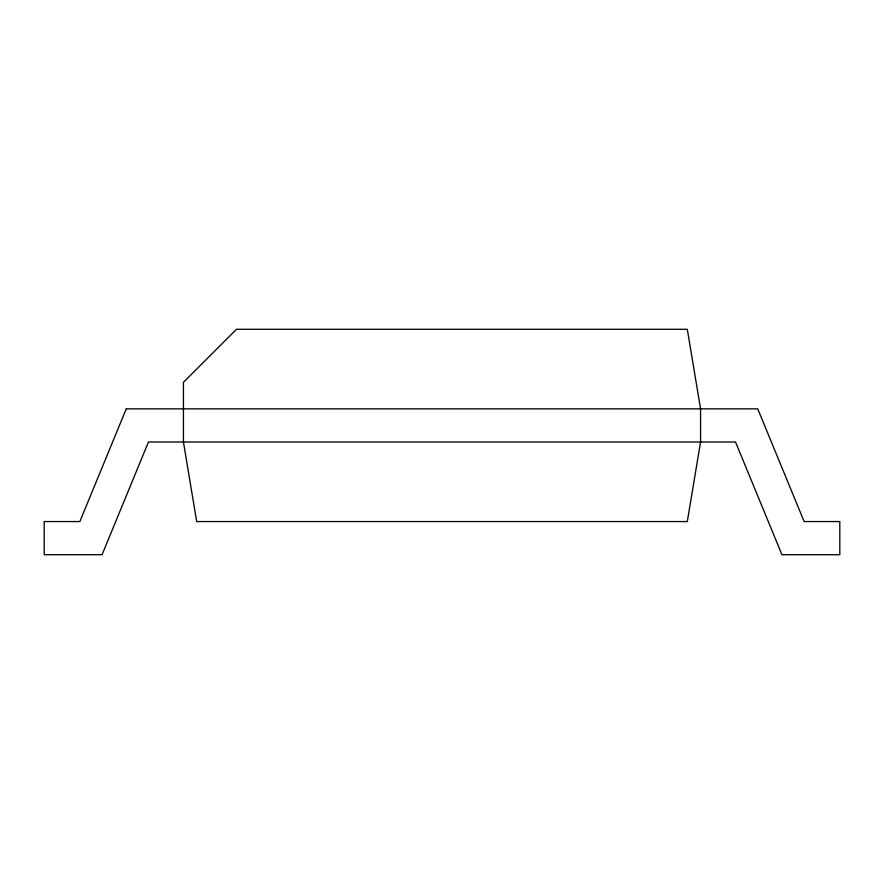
<?xml version="1.0" encoding="UTF-8"?>
<svg xmlns="http://www.w3.org/2000/svg" width="884" height="884" viewBox="0 0 884 884"><rect width="100%" height="100%" fill="white"/><g stroke="black" fill="none" stroke-linecap="round" stroke-linejoin="round"><path stroke-width="1.33" d="M700.57 442L687.31 521.56L196.69 521.56L183.43 442L183.43 382.33L236.47 329.29L687.31 329.29L700.57 408.85L700.57 442M126.268 408.85L79.858 521.56L44.2 521.56L44.2 554.71L102.058 554.71L148.468 442L735.532 442L781.942 554.71L839.8 554.71L839.8 521.56L804.142 521.56L757.732 408.85L126.268 408.85"/></g></svg>
